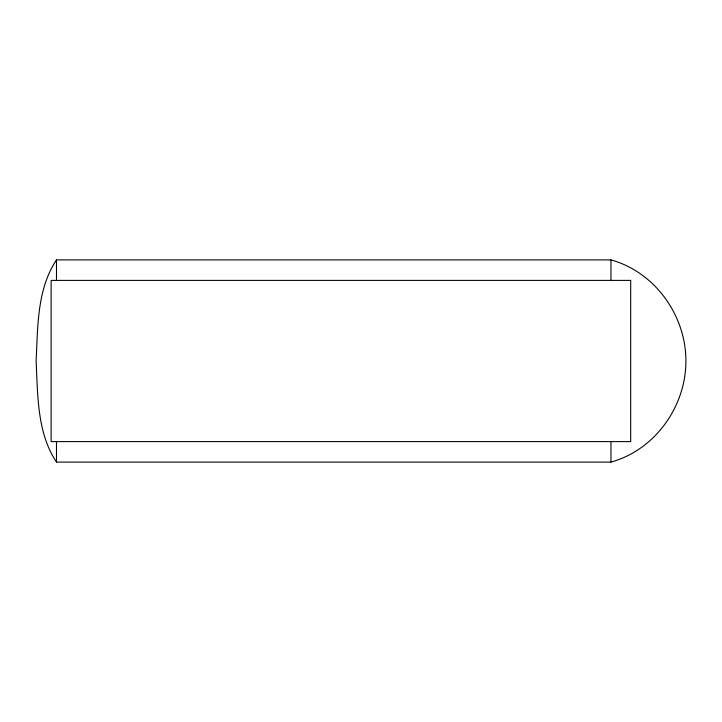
<?xml version="1.0" encoding="UTF-8"?>
<svg xmlns="http://www.w3.org/2000/svg" width="722" height="722" viewBox="0 0 722 722"><rect width="100%" height="100%" fill="white"/><g stroke="black" fill="none" stroke-linecap="round" stroke-linejoin="round"><path stroke-width="1.08" d="M56.487 259.902C36.894 289.251 37.851 327.039 36.1 361C37.851 394.961 36.894 432.749 56.487 462.098L610.974 462.098C655.116 449.887 685.99 406.351 685.9 361C685.99 315.649 655.116 272.113 610.974 259.902L56.487 259.902L56.487 280.398M610.974 259.902L610.974 280.398M610.974 441.602L610.974 462.098M56.487 441.602L56.487 462.098M630.685 280.398L51.118 280.398L51.118 441.602L630.685 441.602L630.685 280.398"/></g></svg>
